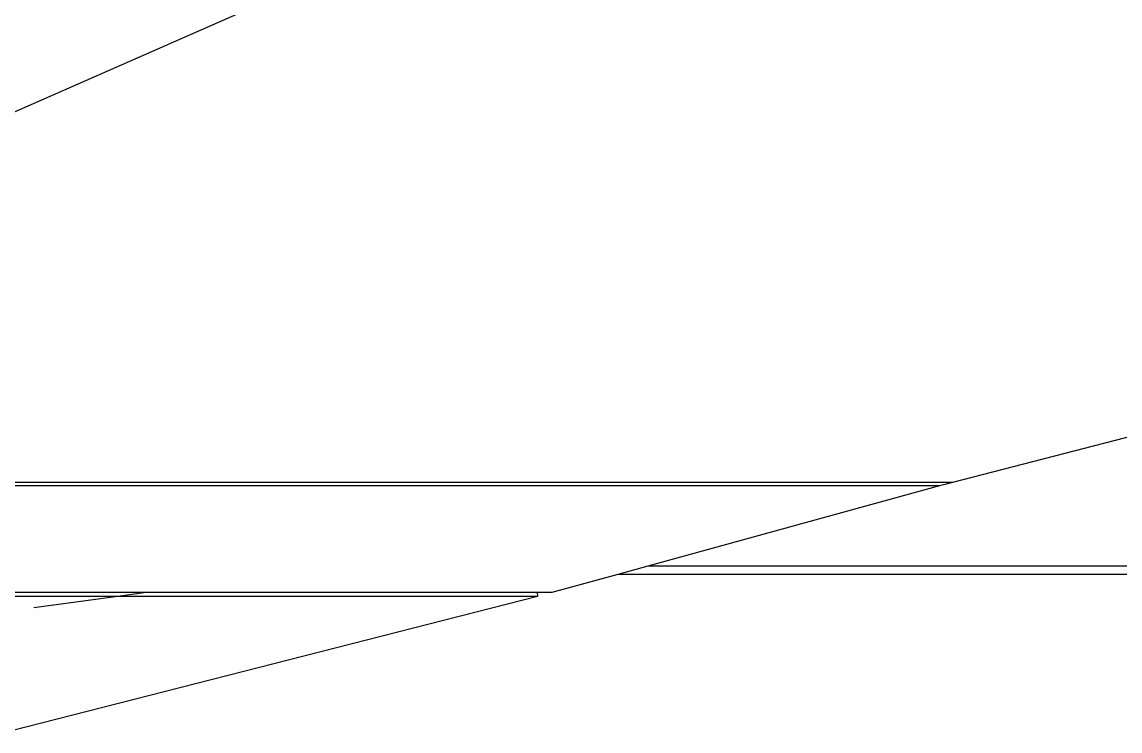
# Model space of a CAD drawing. Extents: x -24961 to 905641, y -154323 to 635957.
# Drawn here: x 438658.08 to 438688.76, y -132362.44 to -132342.64 of the extents above; entities that cross this region are included whole.
import ezdxf

# ---------------------------------------------------------------- set-up
doc = ezdxf.new("R2010")
doc.units = 0
doc.header["$LTSCALE"] = 1000
doc.header["$MEASUREMENT"] = 0

msp = doc.modelspace()

# ---------------------------------------------------------------- linework, layer by layer
for p, q in [((438667.426, -132340.958), (438643.323, -132351.552)), ((438696.249, -132352.367), (438684.075, -132355.499)), ((438684.075, -132355.499), (438634.243, -132355.499)), ((438683.897, -132355.548), (438683.718, -132355.594)), ((438684.075, -132355.499), (438683.897, -132355.548)), ((438683.718, -132355.594), (438634.038, -132355.594)), ((438683.718, -132355.594), (438675.572, -132357.837)), ((438675.572, -132357.837), (438674.731, -132358.068)), ((438724.114, -132357.837), (438675.572, -132357.837)), ((438674.731, -132358.068), (438672.889, -132358.575)), ((438724.125, -132358.068), (438674.731, -132358.068)), ((438661.554, -132358.575), (438657.393, -132358.575)), ((438661.554, -132358.575), (438660.764, -132358.682)), ((438672.475, -132358.575), (438661.554, -132358.575)), ((438672.475, -132358.575), (438672.485, -132358.682)), ((438672.889, -132358.575), (438672.475, -132358.575)), ((438660.764, -132358.682), (438657.403, -132358.682)), ((438672.485, -132358.682), (438657.755, -132362.441)), ((438660.764, -132358.682), (438658.413, -132359.001)), ((438672.485, -132358.682), (438660.764, -132358.682))]:
    msp.add_line(p, q)

doc.saveas('drawing.dxf')
